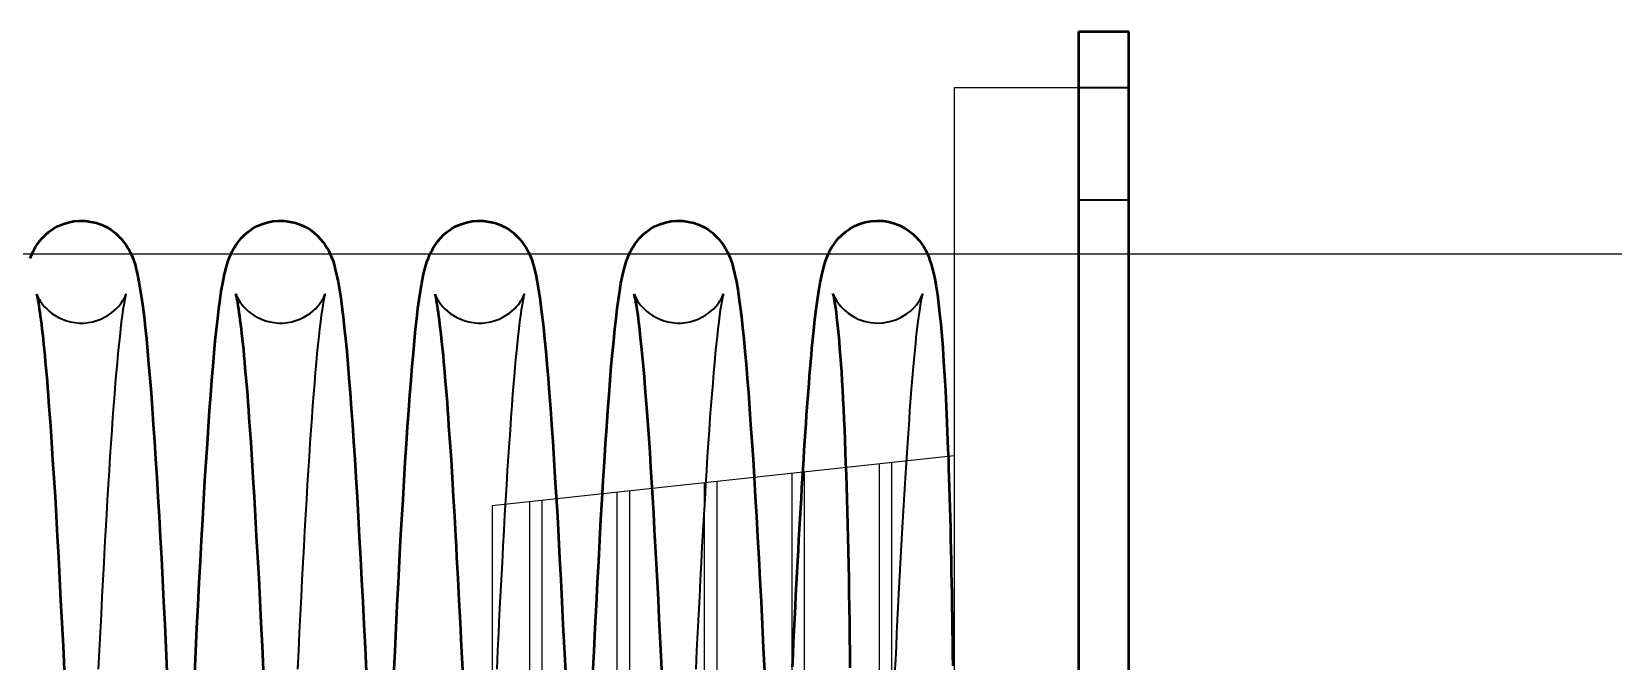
# Model space of a CAD drawing. Header units: millimetres. Extents: x 0 to 190005487, y 0 to 455456909.
# Drawn here: x 92678.8 to 92742.1, y 28318.2 to 28343.5 of the extents above; entities that cross this region are included whole.
import ezdxf

# ---------------------------------------------------------------- set-up
doc = ezdxf.new("R2010")
doc.units = ezdxf.units.MM
doc.header["$LTSCALE"] = 400
doc.header["$MEASUREMENT"] = 0
doc.linetypes.add('CENTERX2', pattern=[4, 2.5, -0.5, 0.5, -0.5])
doc.layers.get('0').update_dxf_attribs({"linetype": 'CONTINUOUS'})
doc.layers.add('가려진 것(ISO)', color=7, linetype='CONTINUOUS', lineweight=35)
doc.layers.add('가시적인 것(ISO)', color=7, linetype='CONTINUOUS', lineweight=50)

# ---------------------------------------------------------------- blocks, each defined once
blk = doc.blocks.new('gf')
at = {"color": 3}
for p, q in [((21501219.19, -50950300.35), (21501219.19, -50950430.35)), ((21501229.19, -50950300.35), (21501219.19, -50950300.35)), ((21501229.19, -50950300.35), (21501229.19, -50950430.35)), ((21501219.19, -50950329.85), (21501182.19, -50950333.85)), ((21501206.19, -50950331.26), (21501206.19, -50950399.44)), ((21501207.19, -50950331.15), (21501207.19, -50950399.55)), ((21501213.19, -50950330.5), (21501213.19, -50950400.2)), ((21501214.19, -50950330.39), (21501214.19, -50950400.31)), ((21501192.19, -50950332.77), (21501192.19, -50950397.93)), ((21501193.19, -50950332.66), (21501193.19, -50950398.04)), ((21501199.19, -50950332.01), (21501199.19, -50950398.69)), ((21501200.19, -50950331.9), (21501200.19, -50950398.8)), ((21501182.19, -50950333.85), (21501182.19, -50950396.85)), ((21501185.19, -50950333.53), (21501185.19, -50950397.17)), ((21501186.19, -50950333.42), (21501186.19, -50950397.28)), ((21501219.19, -50950400.85), (21501182.19, -50950396.85)), ((21501229.19, -50950430.35), (21501219.19, -50950430.35))]:
    blk.add_line(p, q, dxfattribs=at)
at = {"color": 1, "linetype": 'CENTERX2'}
blk.add_line((21501236.43, -50950365.35), (21501174.6, -50950365.35), dxfattribs=at)
blk = doc.blocks.new('토션스프링 3')
at = {"layer": '가려진 것(ISO)', "flags": 128}
for points in [[(21462575.57, -50952857.63), (21462575.58, -50952857.65), (21462575.6, -50952857.7), (21462575.64, -50952857.81), (21462575.72, -50952857.97), (21462575.78, -50952858.07), (21462575.85, -50952858.19), (21462575.95, -50952858.33), (21462576.06, -50952858.48), (21462576.2, -50952858.65), (21462576.37, -50952858.82), (21462576.56, -50952859), (21462576.79, -50952859.18), (21462577.04, -50952859.35), (21462577.32, -50952859.51), (21462577.62, -50952859.65), (21462577.95, -50952859.77), (21462578.28, -50952859.86), (21462578.63, -50952859.92), (21462578.99, -50952859.95), (21462579.34, -50952859.95), (21462579.7, -50952859.92), (21462580.05, -50952859.85), (21462580.38, -50952859.76), (21462580.7, -50952859.64), (21462581, -50952859.49), (21462581.28, -50952859.33), (21462581.53, -50952859.16), (21462581.75, -50952858.98), (21462581.94, -50952858.8), (21462582.11, -50952858.62), (21462582.24, -50952858.46), (21462582.35, -50952858.31), (21462582.44, -50952858.17), (21462582.51, -50952858.06), (21462582.57, -50952857.95), (21462582.61, -50952857.87), (21462582.67, -50952857.74), (21462582.7, -50952857.67), (21462582.71, -50952857.63), (21462582.71, -50952857.63), (21462582.7, -50952857.67), (21462582.69, -50952857.73), (21462582.67, -50952857.81), (21462582.64, -50952857.91), (21462582.59, -50952858.17), (21462582.54, -50952858.51), (21462582.47, -50952858.9), (21462582.41, -50952859.35), (21462582.34, -50952859.86), (21462582.27, -50952860.41), (21462582.21, -50952861.02), (21462582.14, -50952861.68), (21462582.07, -50952862.38), (21462582, -50952863.13), (21462581.93, -50952863.92), (21462581.86, -50952864.76), (21462581.79, -50952865.64), (21462581.72, -50952866.56), (21462581.64, -50952867.52), (21462581.57, -50952868.53), (21462581.5, -50952869.57), (21462581.43, -50952870.65), (21462581.36, -50952871.77), (21462581.29, -50952872.92), (21462581.22, -50952874.11), (21462581.15, -50952875.33), (21462581.07, -50952876.58), (21462581, -50952877.86), (21462580.93, -50952879.18), (21462580.86, -50952880.53), (21462580.79, -50952881.9), (21462580.72, -50952883.31), (21462580.65, -50952884.74), (21462580.57, -50952886.2), (21462580.5, -50952887.68)], [(21462591.52, -50952857.63), (21462591.53, -50952857.65), (21462591.55, -50952857.7), (21462591.59, -50952857.81), (21462591.67, -50952857.97), (21462591.73, -50952858.07), (21462591.8, -50952858.19), (21462591.89, -50952858.33), (21462592.01, -50952858.48), (21462592.15, -50952858.65), (21462592.31, -50952858.82), (21462592.51, -50952859), (21462592.73, -50952859.18), (21462592.99, -50952859.35), (21462593.27, -50952859.51), (21462593.57, -50952859.65), (21462593.89, -50952859.77), (21462594.23, -50952859.86), (21462594.58, -50952859.92), (21462594.93, -50952859.95), (21462595.29, -50952859.95), (21462595.64, -50952859.92), (21462595.99, -50952859.85), (21462596.33, -50952859.76), (21462596.65, -50952859.64), (21462596.95, -50952859.49), (21462597.22, -50952859.33), (21462597.48, -50952859.16), (21462597.7, -50952858.98), (21462597.89, -50952858.8), (21462598.05, -50952858.62), (21462598.19, -50952858.46), (21462598.3, -50952858.31), (21462598.39, -50952858.17), (21462598.46, -50952858.06), (21462598.52, -50952857.95), (21462598.56, -50952857.87), (21462598.62, -50952857.74), (21462598.65, -50952857.67), (21462598.66, -50952857.63), (21462598.66, -50952857.63), (21462598.65, -50952857.67), (21462598.63, -50952857.73), (21462598.61, -50952857.81), (21462598.59, -50952857.91), (21462598.54, -50952858.17), (21462598.48, -50952858.51), (21462598.42, -50952858.9), (21462598.35, -50952859.35), (21462598.29, -50952859.86), (21462598.22, -50952860.41), (21462598.15, -50952861.02), (21462598.08, -50952861.68), (21462598.01, -50952862.38), (21462597.94, -50952863.13), (21462597.87, -50952863.92), (21462597.8, -50952864.76), (21462597.73, -50952865.64), (21462597.66, -50952866.56), (21462597.59, -50952867.52), (21462597.52, -50952868.53), (21462597.45, -50952869.57), (21462597.38, -50952870.65), (21462597.31, -50952871.77), (21462597.23, -50952872.92), (21462597.16, -50952874.11), (21462597.09, -50952875.33), (21462597.02, -50952876.58), (21462596.95, -50952877.86), (21462596.88, -50952879.18), (21462596.81, -50952880.53), (21462596.74, -50952881.9), (21462596.66, -50952883.31), (21462596.59, -50952884.74), (21462596.52, -50952886.2), (21462596.45, -50952887.68)], [(21462607.47, -50952857.63), (21462607.47, -50952857.65), (21462607.49, -50952857.7), (21462607.54, -50952857.81), (21462607.62, -50952857.97), (21462607.67, -50952858.07), (21462607.75, -50952858.19), (21462607.84, -50952858.33), (21462607.95, -50952858.48), (21462608.09, -50952858.65), (21462608.26, -50952858.82), (21462608.46, -50952859), (21462608.68, -50952859.18), (21462608.94, -50952859.35), (21462609.22, -50952859.51), (21462609.52, -50952859.65), (21462609.84, -50952859.77), (21462610.18, -50952859.86), (21462610.53, -50952859.92), (21462610.88, -50952859.95), (21462611.24, -50952859.95), (21462611.59, -50952859.92), (21462611.94, -50952859.85), (21462612.27, -50952859.76), (21462612.59, -50952859.64), (21462612.89, -50952859.49), (21462613.17, -50952859.33), (21462613.42, -50952859.16), (21462613.64, -50952858.98), (21462613.84, -50952858.8), (21462614, -50952858.62), (21462614.14, -50952858.46), (21462614.25, -50952858.31), (21462614.34, -50952858.17), (21462614.41, -50952858.06), (21462614.46, -50952857.95), (21462614.51, -50952857.87), (21462614.56, -50952857.74), (21462614.59, -50952857.67), (21462614.6, -50952857.63), (21462614.6, -50952857.63), (21462614.6, -50952857.67), (21462614.58, -50952857.73), (21462614.56, -50952857.81), (21462614.54, -50952857.91), (21462614.49, -50952858.17), (21462614.43, -50952858.51), (21462614.37, -50952858.9), (21462614.3, -50952859.35), (21462614.24, -50952859.86), (21462614.17, -50952860.41), (21462614.1, -50952861.02), (21462614.03, -50952861.68), (21462613.96, -50952862.38), (21462613.89, -50952863.13), (21462613.82, -50952863.92), (21462613.75, -50952864.76), (21462613.68, -50952865.64), (21462613.61, -50952866.56), (21462613.54, -50952867.52), (21462613.47, -50952868.53), (21462613.4, -50952869.57), (21462613.32, -50952870.65), (21462613.25, -50952871.77), (21462613.18, -50952872.92), (21462613.11, -50952874.11), (21462613.04, -50952875.33), (21462612.97, -50952876.58), (21462612.9, -50952877.86), (21462612.83, -50952879.18), (21462612.75, -50952880.53), (21462612.68, -50952881.9), (21462612.61, -50952883.31), (21462612.54, -50952884.74), (21462612.47, -50952886.2), (21462612.4, -50952887.68)], [(21462623.42, -50952857.63), (21462623.42, -50952857.65), (21462623.44, -50952857.7), (21462623.49, -50952857.81), (21462623.56, -50952857.97), (21462623.62, -50952858.07), (21462623.69, -50952858.19), (21462623.79, -50952858.33), (21462623.9, -50952858.48), (21462624.04, -50952858.65), (21462624.21, -50952858.82), (21462624.4, -50952859), (21462624.63, -50952859.18), (21462624.88, -50952859.35), (21462625.16, -50952859.51), (21462625.46, -50952859.65), (21462625.79, -50952859.77), (21462626.12, -50952859.86), (21462626.47, -50952859.92), (21462626.83, -50952859.95), (21462627.18, -50952859.95), (21462627.54, -50952859.92), (21462627.89, -50952859.85), (21462628.22, -50952859.76), (21462628.54, -50952859.64), (21462628.84, -50952859.49), (21462629.12, -50952859.33), (21462629.37, -50952859.16), (21462629.59, -50952858.98), (21462629.78, -50952858.8), (21462629.95, -50952858.62), (21462630.08, -50952858.46), (21462630.19, -50952858.31), (21462630.28, -50952858.17), (21462630.35, -50952858.06), (21462630.41, -50952857.95), (21462630.45, -50952857.87), (21462630.51, -50952857.74), (21462630.54, -50952857.67), (21462630.55, -50952857.63), (21462630.55, -50952857.63), (21462630.54, -50952857.67), (21462630.53, -50952857.73), (21462630.51, -50952857.81), (21462630.49, -50952857.91), (21462630.43, -50952858.17), (21462630.38, -50952858.51), (21462630.31, -50952858.9), (21462630.25, -50952859.35), (21462630.18, -50952859.86), (21462630.11, -50952860.41), (21462630.05, -50952861.02), (21462629.98, -50952861.68), (21462629.91, -50952862.38), (21462629.84, -50952863.13), (21462629.77, -50952863.92), (21462629.7, -50952864.76), (21462629.63, -50952865.64), (21462629.56, -50952866.56), (21462629.48, -50952867.52), (21462629.41, -50952868.53), (21462629.34, -50952869.57), (21462629.27, -50952870.65), (21462629.2, -50952871.77), (21462629.13, -50952872.92), (21462629.06, -50952874.11), (21462628.99, -50952875.33), (21462628.91, -50952876.58), (21462628.84, -50952877.86), (21462628.77, -50952879.18), (21462628.7, -50952880.53), (21462628.63, -50952881.9), (21462628.56, -50952883.31), (21462628.49, -50952884.74), (21462628.41, -50952886.2), (21462628.34, -50952887.68)], [(21462639.35, -50952857.61), (21462639.35, -50952857.62), (21462639.36, -50952857.64), (21462639.38, -50952857.69), (21462639.41, -50952857.77), (21462639.46, -50952857.88), (21462639.53, -50952858.02), (21462639.64, -50952858.19), (21462639.79, -50952858.4), (21462639.98, -50952858.64), (21462640.23, -50952858.9), (21462640.55, -50952859.16), (21462640.93, -50952859.41), (21462641.36, -50952859.63), (21462641.83, -50952859.8), (21462642.33, -50952859.91), (21462642.84, -50952859.95), (21462643.36, -50952859.93), (21462643.87, -50952859.84), (21462644.36, -50952859.69), (21462644.8, -50952859.49), (21462645.19, -50952859.25), (21462645.53, -50952858.99), (21462645.8, -50952858.73), (21462646.02, -50952858.48), (21462646.17, -50952858.26), (21462646.29, -50952858.08), (21462646.37, -50952857.93), (21462646.42, -50952857.82), (21462646.46, -50952857.73), (21462646.48, -50952857.68), (21462646.49, -50952857.64), (21462646.5, -50952857.63), (21462646.49, -50952857.66), (21462646.47, -50952857.74), (21462646.44, -50952857.87), (21462646.4, -50952858.05), (21462646.36, -50952858.26), (21462646.32, -50952858.51), (21462646.28, -50952858.8), (21462646.23, -50952859.11), (21462646.18, -50952859.45), (21462646.13, -50952859.83), (21462646.08, -50952860.22), (21462646.03, -50952860.65), (21462645.98, -50952861.1), (21462645.93, -50952861.58), (21462645.88, -50952862.09), (21462645.83, -50952862.62), (21462645.78, -50952863.17), (21462645.73, -50952863.75), (21462645.68, -50952864.35), (21462645.63, -50952864.97), (21462645.58, -50952865.61), (21462645.52, -50952866.28), (21462645.47, -50952866.97), (21462645.42, -50952867.68), (21462645.37, -50952868.42), (21462645.32, -50952869.17), (21462645.26, -50952869.95), (21462645.21, -50952870.74), (21462645.16, -50952871.56), (21462645.11, -50952872.39), (21462645.06, -50952873.24), (21462645, -50952874.11), (21462644.95, -50952875), (21462644.9, -50952875.9), (21462644.85, -50952876.82), (21462644.8, -50952877.76), (21462644.74, -50952878.72), (21462644.69, -50952879.69), (21462644.64, -50952880.68), (21462644.59, -50952881.69), (21462644.53, -50952882.71), (21462644.48, -50952883.74), (21462644.43, -50952884.79), (21462644.38, -50952885.85), (21462644.33, -50952886.93), (21462644.27, -50952888.01)]]:
    blk.add_lwpolyline(points, dxfattribs=at)
at = {"layer": '가시적인 것(ISO)', "flags": 128}
for points in [[(21462575.03, -50952854.75), (21462575.17, -50952854.43), (21462575.26, -50952854.25), (21462575.36, -50952854.05), (21462575.48, -50952853.85), (21462575.62, -50952853.63), (21462575.8, -50952853.39), (21462576.01, -50952853.14), (21462576.26, -50952852.89), (21462576.55, -50952852.65), (21462576.88, -50952852.41), (21462577.25, -50952852.2), (21462577.65, -50952852.03), (21462578.08, -50952851.89), (21462578.53, -50952851.8), (21462578.99, -50952851.76), (21462579.46, -50952851.77), (21462579.91, -50952851.83), (21462580.36, -50952851.93), (21462580.78, -50952852.09), (21462581.17, -50952852.28), (21462581.53, -50952852.49), (21462581.84, -50952852.73), (21462582.12, -50952852.98), (21462582.36, -50952853.23), (21462582.55, -50952853.47), (21462582.72, -50952853.7), (21462582.85, -50952853.92), (21462582.97, -50952854.12), (21462583.07, -50952854.31), (21462583.24, -50952854.66), (21462583.35, -50952854.97), (21462583.44, -50952855.25), (21462583.51, -50952855.53), (21462583.64, -50952856.08), (21462583.75, -50952856.66), (21462583.86, -50952857.28), (21462583.96, -50952857.94), (21462584.06, -50952858.66), (21462584.16, -50952859.45), (21462584.25, -50952860.3), (21462584.35, -50952861.22), (21462584.44, -50952862.21), (21462584.53, -50952863.26), (21462584.63, -50952864.37), (21462584.72, -50952865.55), (21462584.81, -50952866.79), (21462584.9, -50952868.08), (21462584.99, -50952869.44), (21462585.09, -50952870.86), (21462585.18, -50952872.33), (21462585.27, -50952873.87), (21462585.36, -50952875.46), (21462585.45, -50952877.1), (21462585.55, -50952878.79), (21462585.64, -50952880.52), (21462585.73, -50952882.3), (21462585.82, -50952884.11), (21462585.91, -50952885.97), (21462586, -50952887.87)], [(21462588.22, -50952888.16), (21462588.31, -50952886.25), (21462588.4, -50952884.38), (21462588.49, -50952882.56), (21462588.58, -50952880.78), (21462588.67, -50952879.04), (21462588.77, -50952877.35), (21462588.86, -50952875.7), (21462588.95, -50952874.1), (21462589.04, -50952872.56), (21462589.13, -50952871.07), (21462589.23, -50952869.64), (21462589.32, -50952868.27), (21462589.41, -50952866.96), (21462589.5, -50952865.72), (21462589.59, -50952864.53), (21462589.69, -50952863.41), (21462589.78, -50952862.36), (21462589.87, -50952861.37), (21462589.97, -50952860.44), (21462590.06, -50952859.58), (21462590.16, -50952858.79), (21462590.25, -50952858.06), (21462590.35, -50952857.39), (21462590.46, -50952856.76), (21462590.58, -50952856.17), (21462590.71, -50952855.61), (21462590.87, -50952855.06), (21462590.98, -50952854.75), (21462591.12, -50952854.42), (21462591.2, -50952854.25), (21462591.3, -50952854.05), (21462591.42, -50952853.85), (21462591.57, -50952853.62), (21462591.74, -50952853.39), (21462591.95, -50952853.14), (21462592.2, -50952852.89), (21462592.5, -50952852.65), (21462592.83, -50952852.41), (21462593.2, -50952852.2), (21462593.6, -50952852.03), (21462594.03, -50952851.89), (21462594.48, -50952851.8), (21462594.94, -50952851.76), (21462595.4, -50952851.77), (21462595.86, -50952851.83), (21462596.3, -50952851.93), (21462596.72, -50952852.09), (21462597.12, -50952852.28), (21462597.48, -50952852.49), (21462597.79, -50952852.73), (21462598.07, -50952852.98), (21462598.3, -50952853.23), (21462598.5, -50952853.47), (21462598.66, -50952853.7), (21462598.8, -50952853.92), (21462598.92, -50952854.12), (21462599.02, -50952854.31), (21462599.18, -50952854.66), (21462599.3, -50952854.97), (21462599.39, -50952855.25), (21462599.45, -50952855.53), (21462599.58, -50952856.08), (21462599.7, -50952856.66), (21462599.81, -50952857.28), (21462599.91, -50952857.94), (21462600.01, -50952858.66), (21462600.1, -50952859.45), (21462600.2, -50952860.3), (21462600.29, -50952861.22), (21462600.39, -50952862.21), (21462600.48, -50952863.26), (21462600.57, -50952864.37), (21462600.67, -50952865.55), (21462600.76, -50952866.79), (21462600.85, -50952868.08), (21462600.94, -50952869.44), (21462601.03, -50952870.86), (21462601.12, -50952872.33), (21462601.22, -50952873.87), (21462601.31, -50952875.46), (21462601.4, -50952877.1), (21462601.49, -50952878.79), (21462601.58, -50952880.52), (21462601.68, -50952882.3), (21462601.77, -50952884.11), (21462601.86, -50952885.97), (21462601.95, -50952887.87)], [(21462604.16, -50952888.16), (21462604.26, -50952886.25), (21462604.35, -50952884.38), (21462604.44, -50952882.55), (21462604.53, -50952880.78), (21462604.62, -50952879.04), (21462604.71, -50952877.35), (21462604.8, -50952875.7), (21462604.9, -50952874.1), (21462604.99, -50952872.56), (21462605.08, -50952871.07), (21462605.17, -50952869.64), (21462605.27, -50952868.27), (21462605.36, -50952866.96), (21462605.45, -50952865.72), (21462605.54, -50952864.53), (21462605.63, -50952863.41), (21462605.73, -50952862.36), (21462605.82, -50952861.37), (21462605.91, -50952860.44), (21462606.01, -50952859.58), (21462606.1, -50952858.79), (21462606.2, -50952858.06), (21462606.3, -50952857.39), (21462606.41, -50952856.76), (21462606.52, -50952856.17), (21462606.66, -50952855.61), (21462606.82, -50952855.06), (21462606.93, -50952854.75), (21462607.06, -50952854.42), (21462607.15, -50952854.24), (21462607.25, -50952854.05), (21462607.37, -50952853.85), (21462607.52, -50952853.62), (21462607.69, -50952853.39), (21462607.9, -50952853.14), (21462608.15, -50952852.89), (21462608.44, -50952852.65), (21462608.77, -50952852.41), (21462609.14, -50952852.2), (21462609.55, -50952852.03), (21462609.98, -50952851.89), (21462610.43, -50952851.8), (21462610.89, -50952851.76), (21462611.35, -50952851.77), (21462611.81, -50952851.83), (21462612.25, -50952851.93), (21462612.67, -50952852.09), (21462613.06, -50952852.28), (21462613.42, -50952852.49), (21462613.74, -50952852.73), (21462614.01, -50952852.98), (21462614.25, -50952853.23), (21462614.45, -50952853.47), (21462614.61, -50952853.7), (21462614.75, -50952853.92), (21462614.86, -50952854.12), (21462614.97, -50952854.31), (21462615.13, -50952854.66), (21462615.25, -50952854.97), (21462615.33, -50952855.26), (21462615.4, -50952855.53), (21462615.53, -50952856.08), (21462615.65, -50952856.66), (21462615.76, -50952857.28), (21462615.86, -50952857.94), (21462615.95, -50952858.66), (21462616.05, -50952859.45), (21462616.14, -50952860.3), (21462616.24, -50952861.22), (21462616.33, -50952862.21), (21462616.43, -50952863.26), (21462616.52, -50952864.37), (21462616.61, -50952865.55), (21462616.7, -50952866.79), (21462616.8, -50952868.08), (21462616.89, -50952869.44), (21462616.98, -50952870.86), (21462617.07, -50952872.33), (21462617.16, -50952873.87), (21462617.26, -50952875.46), (21462617.35, -50952877.1), (21462617.44, -50952878.79), (21462617.53, -50952880.52), (21462617.62, -50952882.3), (21462617.71, -50952884.11), (21462617.81, -50952885.97), (21462617.9, -50952887.87)], [(21462620.11, -50952888.16), (21462620.2, -50952886.25), (21462620.29, -50952884.38), (21462620.39, -50952882.55), (21462620.48, -50952880.77), (21462620.57, -50952879.04), (21462620.66, -50952877.35), (21462620.75, -50952875.7), (21462620.84, -50952874.1), (21462620.94, -50952872.56), (21462621.03, -50952871.07), (21462621.12, -50952869.64), (21462621.21, -50952868.27), (21462621.3, -50952866.96), (21462621.4, -50952865.71), (21462621.49, -50952864.53), (21462621.58, -50952863.41), (21462621.67, -50952862.36), (21462621.77, -50952861.37), (21462621.86, -50952860.44), (21462621.96, -50952859.58), (21462622.05, -50952858.79), (21462622.15, -50952858.06), (21462622.25, -50952857.38), (21462622.35, -50952856.76), (21462622.47, -50952856.17), (21462622.6, -50952855.61), (21462622.77, -50952855.06), (21462622.87, -50952854.75), (21462623.01, -50952854.42), (21462623.1, -50952854.24), (21462623.2, -50952854.05), (21462623.32, -50952853.85), (21462623.46, -50952853.62), (21462623.64, -50952853.39), (21462623.85, -50952853.14), (21462624.1, -50952852.89), (21462624.39, -50952852.65), (21462624.72, -50952852.41), (21462625.09, -50952852.2), (21462625.49, -50952852.03), (21462625.92, -50952851.89), (21462626.37, -50952851.8), (21462626.83, -50952851.76), (21462627.3, -50952851.77), (21462627.76, -50952851.83), (21462628.2, -50952851.93), (21462628.62, -50952852.09), (21462629.01, -50952852.28), (21462629.37, -50952852.49), (21462629.69, -50952852.73), (21462629.96, -50952852.98), (21462630.2, -50952853.23), (21462630.39, -50952853.47), (21462630.56, -50952853.7), (21462630.69, -50952853.92), (21462630.81, -50952854.12), (21462630.91, -50952854.31), (21462631.07, -50952854.66), (21462631.19, -50952854.97), (21462631.28, -50952855.26), (21462631.35, -50952855.53), (21462631.48, -50952856.08), (21462631.6, -50952856.66), (21462631.7, -50952857.27), (21462631.8, -50952857.94), (21462631.9, -50952858.66), (21462632, -50952859.45), (21462632.09, -50952860.3), (21462632.19, -50952861.22), (21462632.28, -50952862.21), (21462632.37, -50952863.26), (21462632.47, -50952864.37), (21462632.56, -50952865.55), (21462632.65, -50952866.79), (21462632.74, -50952868.08), (21462632.83, -50952869.44), (21462632.93, -50952870.86), (21462633.02, -50952872.33), (21462633.11, -50952873.87), (21462633.2, -50952875.46), (21462633.29, -50952877.1), (21462633.39, -50952878.79), (21462633.48, -50952880.52), (21462633.57, -50952882.3), (21462633.66, -50952884.11), (21462633.75, -50952885.97), (21462633.84, -50952887.87)], [(21462636.09, -50952887.49), (21462636.14, -50952886.51), (21462636.18, -50952885.54), (21462636.23, -50952884.58), (21462636.28, -50952883.62), (21462636.33, -50952882.68), (21462636.37, -50952881.75), (21462636.42, -50952880.84), (21462636.47, -50952879.93), (21462636.51, -50952879.04), (21462636.56, -50952878.16), (21462636.61, -50952877.3), (21462636.66, -50952876.45), (21462636.7, -50952875.61), (21462636.75, -50952874.79), (21462636.8, -50952873.98), (21462636.84, -50952873.18), (21462636.89, -50952872.4), (21462636.94, -50952871.63), (21462636.99, -50952870.87), (21462637.03, -50952870.13), (21462637.08, -50952869.41), (21462637.13, -50952868.7), (21462637.18, -50952868.01), (21462637.22, -50952867.33), (21462637.27, -50952866.67), (21462637.32, -50952866.02), (21462637.37, -50952865.4), (21462637.42, -50952864.79), (21462637.46, -50952864.19), (21462637.51, -50952863.62), (21462637.56, -50952863.06), (21462637.61, -50952862.52), (21462637.65, -50952862), (21462637.7, -50952861.5), (21462637.79, -50952860.55), (21462637.89, -50952859.66), (21462637.98, -50952858.84), (21462638.09, -50952858.08), (21462638.19, -50952857.37), (21462638.31, -50952856.72), (21462638.43, -50952856.11), (21462638.56, -50952855.55), (21462638.64, -50952855.26), (21462638.74, -50952854.96), (21462638.86, -50952854.64), (21462639.02, -50952854.29), (21462639.12, -50952854.09), (21462639.24, -50952853.88), (21462639.39, -50952853.65), (21462639.57, -50952853.41), (21462639.78, -50952853.16), (21462640.04, -50952852.9), (21462640.33, -50952852.65), (21462640.68, -50952852.41), (21462641.06, -50952852.19), (21462641.48, -50952852.01), (21462641.92, -50952851.88), (21462642.39, -50952851.79), (21462642.86, -50952851.76), (21462643.34, -50952851.77), (21462643.81, -50952851.85), (21462644.26, -50952851.97), (21462644.69, -50952852.14), (21462645.08, -50952852.34), (21462645.43, -50952852.58), (21462645.75, -50952852.83), (21462646.01, -50952853.09), (21462646.24, -50952853.34), (21462646.43, -50952853.59), (21462646.58, -50952853.82), (21462646.71, -50952854.04), (21462646.82, -50952854.24), (21462646.98, -50952854.6), (21462647.1, -50952854.93), (21462647.2, -50952855.24), (21462647.36, -50952855.81), (21462647.48, -50952856.4), (21462647.59, -50952857.02), (21462647.7, -50952857.69), (21462647.79, -50952858.42), (21462647.87, -50952859.2), (21462647.96, -50952860.05), (21462648.04, -50952860.98), (21462648.12, -50952861.97), (21462648.19, -50952863.04), (21462648.26, -50952864.17), (21462648.33, -50952865.36), (21462648.36, -50952865.99), (21462648.39, -50952866.63), (21462648.42, -50952867.28), (21462648.45, -50952867.96), (21462648.48, -50952868.65), (21462648.51, -50952869.35), (21462648.54, -50952870.08), (21462648.57, -50952870.82), (21462648.59, -50952871.57), (21462648.62, -50952872.34), (21462648.64, -50952873.12), (21462648.67, -50952873.92), (21462648.69, -50952874.74), (21462648.71, -50952875.56), (21462648.73, -50952876.4), (21462648.75, -50952877.25), (21462648.77, -50952878.12), (21462648.79, -50952878.99), (21462648.81, -50952879.88), (21462648.82, -50952880.78), (21462648.84, -50952881.69), (21462648.86, -50952882.61), (21462648.87, -50952883.55), (21462648.88, -50952884.5), (21462648.9, -50952885.46), (21462648.91, -50952886.43), (21462648.92, -50952887.41)], [(21462577.79, -50952887.73), (21462577.7, -50952885.84), (21462577.6, -50952883.98), (21462577.51, -50952882.17), (21462577.42, -50952880.41), (21462577.33, -50952878.7), (21462577.28, -50952877.86), (21462577.24, -50952877.04), (21462577.15, -50952875.43), (21462577.06, -50952873.87), (21462576.96, -50952872.36), (21462576.87, -50952870.91), (21462576.78, -50952869.52), (21462576.69, -50952868.2), (21462576.64, -50952867.56), (21462576.6, -50952866.93), (21462576.55, -50952866.33), (21462576.51, -50952865.74), (21462576.46, -50952865.17), (21462576.42, -50952864.62), (21462576.33, -50952863.56), (21462576.28, -50952863.06), (21462576.24, -50952862.58), (21462576.19, -50952862.11), (21462576.14, -50952861.66), (21462576.1, -50952861.23), (21462576.05, -50952860.82), (21462576.01, -50952860.44), (21462575.97, -50952860.07), (21462575.92, -50952859.72), (21462575.88, -50952859.4), (21462575.84, -50952859.1), (21462575.8, -50952858.83), (21462575.76, -50952858.58), (21462575.73, -50952858.35), (21462575.69, -50952858.15), (21462575.66, -50952857.98), (21462575.62, -50952857.83), (21462575.6, -50952857.72), (21462575.58, -50952857.65), (21462575.57, -50952857.63)], [(21462593.73, -50952887.73), (21462593.64, -50952885.84), (21462593.55, -50952883.98), (21462593.46, -50952882.17), (21462593.37, -50952880.41), (21462593.28, -50952878.7), (21462593.23, -50952877.86), (21462593.18, -50952877.04), (21462593.09, -50952875.43), (21462593, -50952873.87), (21462592.91, -50952872.36), (21462592.82, -50952870.91), (21462592.73, -50952869.52), (21462592.64, -50952868.2), (21462592.59, -50952867.56), (21462592.55, -50952866.93), (21462592.5, -50952866.33), (21462592.46, -50952865.74), (21462592.41, -50952865.17), (21462592.37, -50952864.62), (21462592.27, -50952863.56), (21462592.23, -50952863.06), (21462592.18, -50952862.58), (21462592.14, -50952862.11), (21462592.09, -50952861.66), (21462592.05, -50952861.23), (21462592, -50952860.82), (21462591.96, -50952860.44), (21462591.91, -50952860.07), (21462591.87, -50952859.72), (21462591.83, -50952859.4), (21462591.79, -50952859.1), (21462591.75, -50952858.83), (21462591.71, -50952858.58), (21462591.67, -50952858.35), (21462591.64, -50952858.15), (21462591.6, -50952857.98), (21462591.57, -50952857.83), (21462591.55, -50952857.72), (21462591.53, -50952857.65), (21462591.52, -50952857.63)], [(21462609.68, -50952887.73), (21462609.59, -50952885.84), (21462609.5, -50952883.98), (21462609.41, -50952882.17), (21462609.31, -50952880.41), (21462609.22, -50952878.7), (21462609.18, -50952877.86), (21462609.13, -50952877.04), (21462609.04, -50952875.43), (21462608.95, -50952873.87), (21462608.86, -50952872.36), (21462608.77, -50952870.91), (21462608.67, -50952869.52), (21462608.58, -50952868.2), (21462608.54, -50952867.56), (21462608.49, -50952866.93), (21462608.45, -50952866.33), (21462608.4, -50952865.74), (21462608.36, -50952865.17), (21462608.31, -50952864.62), (21462608.22, -50952863.56), (21462608.18, -50952863.06), (21462608.13, -50952862.58), (21462608.08, -50952862.11), (21462608.04, -50952861.66), (21462607.99, -50952861.23), (21462607.95, -50952860.82), (21462607.9, -50952860.44), (21462607.86, -50952860.07), (21462607.82, -50952859.72), (21462607.78, -50952859.4), (21462607.73, -50952859.1), (21462607.69, -50952858.83), (21462607.66, -50952858.58), (21462607.62, -50952858.35), (21462607.58, -50952858.15), (21462607.55, -50952857.98), (21462607.52, -50952857.83), (21462607.49, -50952857.72), (21462607.47, -50952857.65), (21462607.47, -50952857.63)], [(21462625.65, -50952888.21), (21462625.58, -50952886.65), (21462625.5, -50952885.11), (21462625.42, -50952883.6), (21462625.35, -50952882.12), (21462625.27, -50952880.67), (21462625.2, -50952879.26), (21462625.12, -50952877.88), (21462625.05, -50952876.53), (21462624.98, -50952875.22), (21462624.9, -50952873.94), (21462624.83, -50952872.7), (21462624.75, -50952871.5), (21462624.68, -50952870.33), (21462624.6, -50952869.21), (21462624.53, -50952868.13), (21462624.45, -50952867.09), (21462624.38, -50952866.1), (21462624.3, -50952865.15), (21462624.23, -50952864.26), (21462624.15, -50952863.4), (21462624.08, -50952862.6), (21462624, -50952861.84), (21462623.93, -50952861.14), (21462623.86, -50952860.48), (21462623.79, -50952859.89), (21462623.72, -50952859.35), (21462623.65, -50952858.88), (21462623.59, -50952858.48), (21462623.53, -50952858.14), (21462623.5, -50952857.99), (21462623.47, -50952857.87), (21462623.45, -50952857.77), (21462623.43, -50952857.69), (21462623.42, -50952857.65), (21462623.42, -50952857.63)], [(21462640.72, -50952887.59), (21462640.71, -50952886.36), (21462640.69, -50952885.15), (21462640.67, -50952883.95), (21462640.66, -50952882.77), (21462640.64, -50952881.6), (21462640.62, -50952880.46), (21462640.59, -50952879.34), (21462640.57, -50952878.23), (21462640.55, -50952877.15), (21462640.52, -50952876.09), (21462640.49, -50952875.06), (21462640.47, -50952874.05), (21462640.44, -50952873.06), (21462640.41, -50952872.1), (21462640.37, -50952871.16), (21462640.34, -50952870.24), (21462640.31, -50952869.35), (21462640.27, -50952868.48), (21462640.23, -50952867.65), (21462640.19, -50952866.84), (21462640.15, -50952866.05), (21462640.11, -50952865.3), (21462640.07, -50952864.58), (21462640.03, -50952863.88), (21462639.98, -50952863.22), (21462639.94, -50952862.59), (21462639.89, -50952861.99), (21462639.85, -50952861.43), (21462639.8, -50952860.89), (21462639.75, -50952860.39), (21462639.7, -50952859.93), (21462639.65, -50952859.5), (21462639.61, -50952859.1), (21462639.56, -50952858.74), (21462639.51, -50952858.43), (21462639.46, -50952858.15), (21462639.42, -50952857.93), (21462639.39, -50952857.76), (21462639.36, -50952857.65), (21462639.36, -50952857.62), (21462639.35, -50952857.61)]]:
    blk.add_lwpolyline(points, dxfattribs=at)
blk.add_blockref('gf', (-38570.16, -2540.75))
blk = doc.blocks.new('fggaeg')
at = {"layer": '가려진 것(ISO)', "color": 3}
for p, q in [((21503216.79, -50949778.73), (21503220.79, -50949778.73)), ((21503216.79, -50949787.73), (21503220.79, -50949787.73)), ((21503216.79, -50949899.73), (21503220.79, -50949899.73)), ((21503216.79, -50949908.73), (21503220.79, -50949908.73))]:
    blk.add_line(p, q, dxfattribs=at)
at = {"layer": '가시적인 것(ISO)', "color": 3}
for p, q in [((21503216.79, -50949774.23), (21503216.79, -50949913.23)), ((21503216.79, -50949774.23), (21503220.79, -50949774.23)), ((21503220.79, -50949774.23), (21503220.79, -50949913.23)), ((21503220.79, -50949913.23), (21503216.79, -50949913.23))]:
    blk.add_line(p, q, dxfattribs=at)
blk = doc.blocks.new('토션스프링1234')
at = {"rotation": 180}
blk.add_blockref('fggaeg', (42966067.92, -101907064.74), dxfattribs=at)
blk.add_blockref('토션스프링 3', (188.1, -4314.91))
blk = doc.blocks.new('A$C643E1396')
at = {"color": 3}
blk.add_line((2663.532, 4181.266, 5.641), (3763.616, 4181.266, 173.534), dxfattribs=at)
at = {"xscale": 0.5000256451997451, "yscale": 0.5000256451997451, "zscale": 0.5000256451997451}
blk.add_blockref('토션스프링1234', (-10728612.296, 25484072.728, 89.588), dxfattribs=at)

msp = doc.modelspace()

# ---------------------------------------------------------------- block references
msp.add_blockref('A$C643E1396', (89359.039, 24153.286))

doc.saveas('drawing.dxf')
